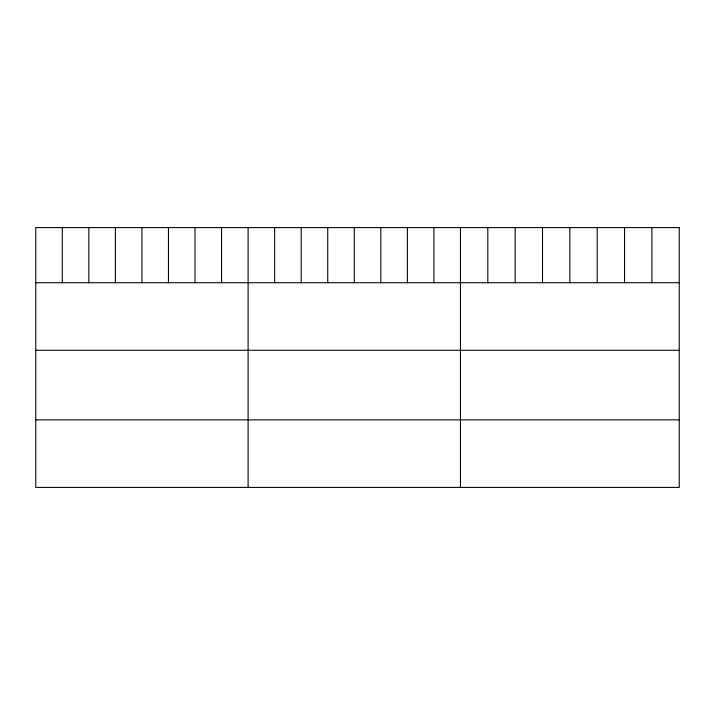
<?xml version="1.0" encoding="UTF-8"?>
<svg xmlns="http://www.w3.org/2000/svg" width="715" height="715" viewBox="0 0 715 715"><rect width="100%" height="100%" fill="white"/><g stroke="black" fill="none" stroke-linecap="round" stroke-linejoin="round"><path stroke-width="1.07" d="M35.75 282.729L679.25 282.729M35.75 350.27L679.25 350.27M35.75 419.857L679.25 419.857M651.901 227.602L651.901 282.729M624.553 227.602L624.553 282.729M597.204 227.602L597.204 282.729M569.855 227.602L569.855 282.729M542.506 227.602L542.506 282.729M515.158 227.602L515.158 282.729M487.809 227.602L487.809 282.729M460.46 227.602L460.46 487.398M433.916 227.602L433.916 282.729M407.371 227.602L407.371 282.729M380.827 227.602L380.827 282.729M354.282 227.602L354.282 282.729M327.738 227.602L327.738 282.729M301.194 227.602L301.194 282.729M274.649 227.602L274.649 282.729M248.105 227.602L248.105 487.398M221.561 227.602L221.561 282.729M195.016 227.602L195.016 282.729M168.472 227.602L168.472 282.729M141.928 227.602L141.928 282.729M115.383 227.602L115.383 282.729M88.839 227.602L88.839 282.729M62.294 227.602L62.294 282.729M679.25 227.602L35.75 227.602L35.75 487.398L679.25 487.398L679.25 227.602"/></g></svg>
